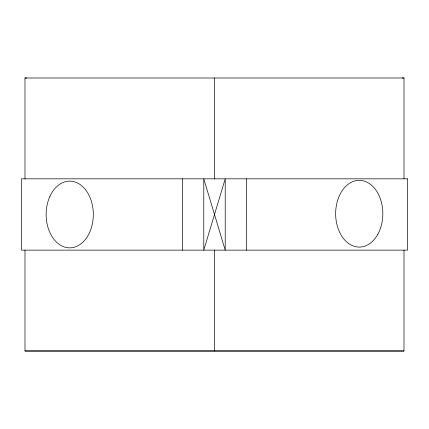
<?xml version="1.0" encoding="UTF-8"?>
<svg xmlns="http://www.w3.org/2000/svg" width="429" height="429" viewBox="0 0 429 429"><rect width="100%" height="100%" fill="white"/><g stroke="black" fill="none" stroke-linecap="round" stroke-linejoin="round"><path stroke-width="0.64" d="M182.341 250.15L182.357 178.85M214.479 351.013L214.521 250.15M24.989 178.834L24.989 77.987L26.754 77.987M402.246 77.987L404 77.987L404 178.834M24.989 77.987L404 77.987M24.989 250.134L24.989 350.997L404 350.997L404 250.134M24.989 350.997L404 350.997M214.479 78.003L214.516 178.85M246.68 178.85L246.691 250.15M214.495 214.495L203.78 250.15L203.78 178.85L225.214 250.15L225.214 178.85L214.495 214.495M407.55 178.834L21.45 178.834L21.45 250.134L407.55 250.134L407.55 178.834M377.579 234.711A33.365 23.595 -90 0 0 362.934 180.759A33.365 23.595 -90 0 0 337.21 225.67A33.365 23.595 -90 0 0 377.579 234.711M49.952 196.289A33.365 23.595 90 0 0 68.463 247.812A33.365 23.595 90 0 0 90.76 199.378A33.365 23.595 90 0 0 49.952 196.289"/></g></svg>
